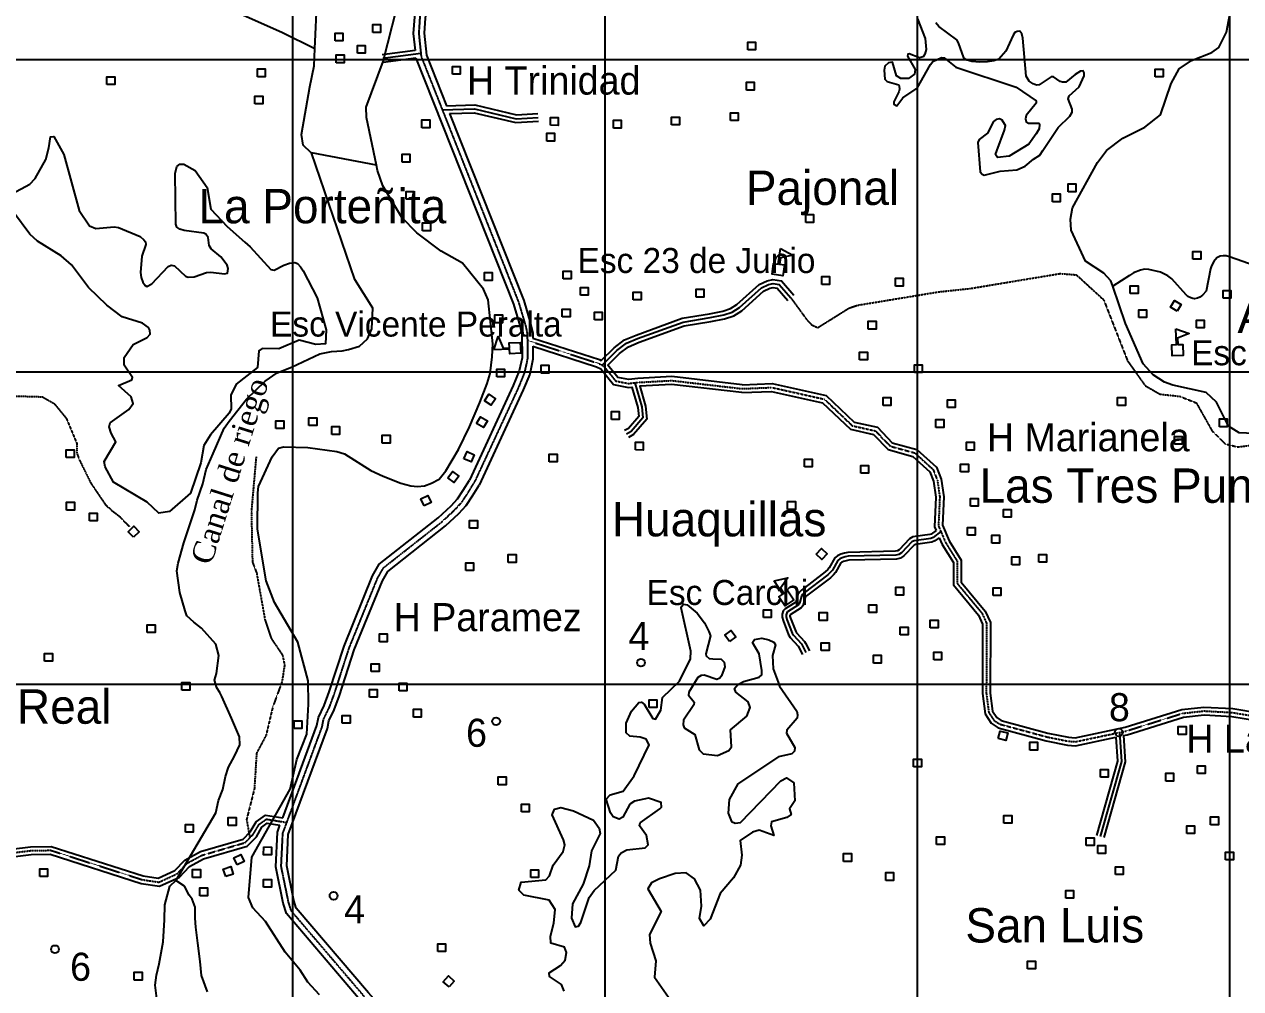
# Model space of a CAD drawing. Extents: x 638173 to 667318, y 9795622 to 9816401.
# Drawn here: x 642141 to 646034, y 9806025 to 9809113 of the extents above; entities that cross this region are included whole.
import ezdxf

# ---------------------------------------------------------------- set-up
doc = ezdxf.new("R2010")
doc.units = 0
doc.header["$MEASUREMENT"] = 0
doc.linetypes.add('DASHED', pattern=[0.75, 0.5, -0.25])
doc.linetypes.add('HIDDEN', pattern=[0.375, 0.25, -0.125])
for name, color, linetype in [('CAMINO2', 7, 'CONTINUOUS'), ('CAMINO4', 7, 'CONTINUOUS'), ('CAMINO5', 7, 'CONTINUOUS'), ('CAMINO6Y7', 7, 'CONTINUOUS'), ('CAUCECANALIZADO', 7, 'CONTINUOUS'), ('CUADRICULAUTM', 7, 'CONTINUOUS'), ('EDIFICACION', 7, 'CONTINUOUS'), ('NOMBRESPOBLADOS', 7, 'CONTINUOUS'), ('NOMBRESPROPIOS', 7, 'CONTINUOUS'), ('PANTANOINUNDACIO', 7, 'CONTINUOUS'), ('PARALELACAMINO', 7, 'CONTINUOUS'), ('PUENTE', 7, 'CONTINUOUS'), ('PUNTOALTURA', 7, 'CONTINUOUS'), ('RIOINTERMITENTE', 7, 'CONTINUOUS'), ('RIOPERENNE', 7, 'CONTINUOUS'), ('TEXTOAZUL', 7, 'CONTINUOUS')]:
    doc.layers.add(name, color=color, linetype=linetype)
doc.styles.add('cotas', font='SWITZN.TTF')
doc.styles.add('escuelas', font='SWZCONLN.TTF')
doc.styles.add('poblados', font='SWZCONDN.TTF')
doc.styles.add('rios', font='TIMESI_0.TTF')

# ---------------------------------------------------------------- blocks, each defined once
blk = doc.blocks.new('COTA')
at = {"layer": 'PUNTOALTURA', "color": 1, "linetype": 'Continuous'}
blk.add_circle((0, 0), 12.5, dxfattribs=at)
blk = doc.blocks.new('CASA')
at = {"layer": 'EDIFICACION', "color": 4, "linetype": 'Continuous'}
blk.add_lwpolyline([(-12.57, -13.81), (-12.57, 11.18), (12.43, 11.18), (12.43, -13.82), (-12.57, -13.81)], close=True, dxfattribs=at)
blk = doc.blocks.new('ESCUEL')
at = {"layer": 'EDIFICACION', "color": 6, "linetype": 'Continuous'}
blk.add_lwpolyline([(-0.55, 67.48), (41.45, 51.74), (3.45, 37.48), (3.45, 17.27), (18.98, 17.27), (18.98, -17.74), (-16.02, -17.73), (-16.02, 17.27), (-0.55, 17.27), (-0.55, 67.48)], close=True, dxfattribs=at)

msp = doc.modelspace()

# ---------------------------------------------------------------- linework, layer by layer
at = {"layer": 'CAMINO2', "color": 2, "linetype": 'DASHED'}
for p, q in [((643722.06, 9807949.12), (643580.79, 9807645.39)), ((643476.96, 9807519.3), (643478.21, 9807520.46)), ((643476.96, 9807519.3), (643478.21, 9807520.46))]:
    msp.add_line(p, q, dxfattribs=at)
for points in [[(643429.97, 9809293.4), (643406.63, 9809134.66), (643403.36, 9809083.98), (643410.01, 9809019.16)], [(643410.01, 9809019.16), (643410.98, 9809009.65), (643478.72, 9808838.73), (643722.95, 9808222.44), (643744.47, 9808149.96)], [(643744.47, 9808149.96), (643750.8, 9808121.52), (643750.95, 9808100.76), (643751.36, 9808042.47), (643741.83, 9807998.18), (643722.06, 9807949.12)], [(643478.21, 9807520.46), (643519.53, 9807558.9), (643541.13, 9807582.6), (643560.65, 9807611.87), (643580.79, 9807645.39)], [(643228.8, 9806000.05), (642995.13, 9806274.02), (642986.47, 9806302.5), (642963.04, 9806416.62), (642968.28, 9806522.31), (642981.07, 9806556.96), (643094.07, 9806863.07), (643098.66, 9806887.77), (643116.9, 9806924.6), (643133.41, 9806969.26), (643180.52, 9807115.33), (643271.37, 9807338.73), (643290.33, 9807372.45), (643476.96, 9807519.3)]]:
    msp.add_lwpolyline(points, dxfattribs=at)
at = {"layer": 'CAMINO4', "color": 2, "linetype": 'HIDDEN'}
for points in [[(643750.95, 9808100.76), (643977.28, 9808027.59), (643993.97, 9808019.77), (644033.9, 9807970.52), (644075.19, 9807962.68), (644094.83, 9807964.98), (644105.88, 9807966.28), (644213.32, 9807972.08), (644438.36, 9807946.04)], [(644438.36, 9807946.04), (644533.82, 9807949.92), (644701.92, 9807912.35), (644791.26, 9807827.38), (644864.99, 9807810.9), (644912.64, 9807761.93), (644991.43, 9807740.38), (645049.93, 9807687.13), (645063.43, 9807652.63), (645071.17, 9807599.46), (645067.05, 9807506.27), (645074.81, 9807488.2), (645089.85, 9807453.2), (645127.12, 9807393.41), (645127.33, 9807322.17), (645206.35, 9807227.07), (645220.88, 9807194.85), (645220.16, 9806970.4), (645228.1, 9806908.96), (645244.76, 9806883.99), (645263.03, 9806872.04), (645414.53, 9806830.98), (645481.73, 9806817.4), (645505.3, 9806815.53), (645646.69, 9806845.4), (645668.14, 9806849.93), (645848.63, 9806906.61), (645917.18, 9806914.16), (646007.72, 9806909.1), (646088.69, 9806895.79)], [(641680.93, 9806407.38), (642161.6, 9806467.04), (642225.26, 9806468.01), (642518.05, 9806373.92), (642571.43, 9806365.82), (642629.6, 9806392.54), (642661.88, 9806426.54), (642709.35, 9806451.99), (642847.49, 9806492.59), (642862.42, 9806507.92), (642873.4, 9806519.19), (642891.98, 9806550.76), (642915.54, 9806567.76), (642957.19, 9806560.9), (642961.52, 9806560.18), (642981.07, 9806556.96)]]:
    msp.add_lwpolyline(points, dxfattribs=at)
at = {"layer": 'CAMINO5', "color": 7, "linetype": 'Continuous'}
msp.add_line((643410.01, 9809019.16), (643288.22, 9809003.1), dxfattribs=at)
for points in [[(643478.72, 9808838.73), (643581.93, 9808842.17), (643715.45, 9808810.43), (643785.37, 9808814.68)], [(644336.61, 9808173.82), (644379.47, 9808182.1), (644406.49, 9808190.9), (644429.63, 9808205.45), (644500.03, 9808269.04), (644523.07, 9808279.45), (644537.38, 9808282.74), (644557.58, 9808279.77), (644594.48, 9808236.79)], [(643990.25, 9808021.51), (644037.43, 9808067.76), (644068.11, 9808091.33), (644103.89, 9808106.25), (644249.95, 9808159.51), (644336.61, 9808173.82)], [(644094.83, 9807964.98), (644117.05, 9807888.09), (644120.46, 9807852.31), (644083.1, 9807808.81), (644068.4, 9807800.69)], [(645074.81, 9807488.2), (645049.61, 9807469.73), (645042.51, 9807466.78), (644989.03, 9807459.23), (644981.93, 9807455.35), (644948.67, 9807420.36), (644940.26, 9807415.18), (644930.93, 9807412.9), (644778.35, 9807409.25), (644768.8, 9807407.32), (644758.73, 9807404.49), (644750.87, 9807400.71), (644745.29, 9807396.05), (644727.6, 9807365.29), (644721.46, 9807358.59), (644712.65, 9807349.78), (644636.83, 9807291.87), (644631.9, 9807287), (644628.89, 9807282.01), (644623.26, 9807262.02), (644621.49, 9807256.68), (644619.25, 9807253.54), (644584.19, 9807231.28), (644581.19, 9807227.87), (644579.23, 9807221.84), (644579.23, 9807216.07), (644581.73, 9807207.48), (644598.63, 9807162.97), (644602.48, 9807156.32), (644628.25, 9807129.18), (644630.79, 9807124.83), (644642.92, 9807100.89)], [(645646.69, 9806845.4), (645652.51, 9806752.17), (645584.61, 9806511.86)]]:
    msp.add_lwpolyline(points, dxfattribs=at)
at = {"layer": 'CAMINO6Y7', "color": 2, "linetype": 'HIDDEN'}
for points in [[(644680.65, 9808141.49), (644780.49, 9808203.94), (644807.01, 9808213.12), (645067.51, 9808256.1), (645169.41, 9808266.93), (645456.67, 9808314.71), (645508.45, 9808310.56), (645595.85, 9808230.49), (645672.48, 9808034.71), (645728.73, 9807955.83), (645775.96, 9807928.66), (645839.7, 9807921.53), (645892.51, 9807900.57), (645943.18, 9807810.36), (645984.97, 9807769.43), (646024.54, 9807759.5), (646091.61, 9807768.03)], [(644594.48, 9808236.79), (644646.35, 9808165.77), (644661.87, 9808149.99), (644680.65, 9808141.49)], [(641369.06, 9807485.66), (641395.34, 9807527.74), (641438.46, 9807566.14), (641490.81, 9807592.1), (641576.7, 9807621.83), (641589.56, 9807634.62), (641592.21, 9807671.23), (641650.97, 9807728.83), (641679.2, 9807745.73), (641726.35, 9807812.09), (641831.61, 9807866.76), (641913.43, 9807895.96), (642034.68, 9807924.69), (642198.33, 9807920.1), (642236.51, 9807898.09), (642275.27, 9807850.74), (642308.58, 9807770.91), (642308.38, 9807740.4), (642318.06, 9807715.46), (642353.86, 9807643.19), (642399.37, 9807576.01), (642417.59, 9807558.4), (642444.87, 9807537.4), (642477.68, 9807503.37)], [(642882.84, 9807728.99), (642867.35, 9807552.97), (642870.91, 9807390.71), (642884.22, 9807356.09), (642911.02, 9807206.16), (642931.25, 9807146.02), (642967.09, 9807093.07), (642973.65, 9807060.75), (642965.51, 9807007.73), (642935.98, 9806927.08), (642914.43, 9806835.97), (642884.1, 9806779.03), (642876.99, 9806664.63), (642852.16, 9806566.48), (642862.42, 9806507.92)]]:
    msp.add_lwpolyline(points, dxfattribs=at)
at = {"layer": 'CAUCECANALIZADO', "color": 132, "linetype": 'Continuous'}
msp.add_line((643267.91, 9808661.63), (643059.94, 9808700.92), dxfattribs=at)
for points in [[(643095.9, 9809306.47), (642983.88, 9809333.47), (642940.11, 9809346.88), (642908.91, 9809357.49), (642874.3, 9809373.56), (642833.72, 9809408.14), (642802.16, 9809428.99), (642765.38, 9809442.68), (642638.02, 9809485.7), (642622.06, 9809483.72), (642610.38, 9809449.31), (642568.13, 9809256.68), (642564.32, 9809228.89), (642612.72, 9809232.15), (642655.26, 9809228.58), (642680.7, 9809220.89), (642716.09, 9809206.32), (642770.54, 9809181.93), (642803.68, 9809165.43), (642840.24, 9809143.21), (642967.22, 9809086.72), (643070.8, 9809034.92)], [(643070.8, 9809034.92), (643071.59, 9809057.98), (643076.61, 9809172.93), (643095.9, 9809306.47)], [(643059.94, 9808700.92), (643059.17, 9808701.07), (643033.05, 9808725.56), (643028.16, 9808759.72), (643054.86, 9808913.01), (643068.91, 9808979.66), (643070.8, 9809034.92)], [(642626.69, 9806372.11), (642753.58, 9806587.91), (642762.49, 9806627.59), (642776.22, 9806663.08), (642784.77, 9806704.39), (642794.52, 9806733.66), (642813.36, 9806768.85), (642830.47, 9806805.86), (642829.88, 9806831.2), (642804.14, 9806891.33), (642772.49, 9806960.88), (642766.35, 9806973.39), (642756.53, 9806987.95), (642749.44, 9807012.83), (642755.55, 9807034.08), (642763.35, 9807091.97), (642753.48, 9807127.96), (642707.84, 9807178.91), (642683.7, 9807197.93), (642661.03, 9807219.02), (642655.2, 9807234.49), (642638.33, 9807293.14), (642628.75, 9807362.77), (642633.17, 9807387), (642651.23, 9807452.07), (642686, 9807557.58), (642694.02, 9807588.68), (642712.23, 9807641.74), (642722.44, 9807687.55), (642745.46, 9807738.69), (642780.73, 9807820.05), (642795.95, 9807841.7), (642852.28, 9807912.46), (642911.81, 9807969.75), (642950.1, 9807996.88), (642995.89, 9808014.75), (643086.36, 9808057.17), (643124.25, 9808065.52), (643158.05, 9808066.87), (643178.62, 9808071.14), (643213.67, 9808082.33), (643239.59, 9808106.12), (643252.81, 9808138.14), (643256.11, 9808204.25), (643198.82, 9808295.16), (643059.94, 9808700.92)], [(642463.35, 9805223.13), (642614.72, 9805370.97), (642751.63, 9805523.77), (642789.48, 9805553.88), (642757.46, 9805604.28), (642723.55, 9805668.38), (642677.69, 9805706.03), (642611.69, 9805742.78), (642584.73, 9805771.46), (642584.75, 9805824.05), (642576.25, 9805868.28), (642569.49, 9805910.67), (642565.14, 9805992.93), (642559.87, 9806036.42), (642564.16, 9806067.79), (642572.15, 9806103.92), (642584.69, 9806174.83), (642589.44, 9806245.47), (642590.79, 9806293.64), (642606.08, 9806352.79), (642626.69, 9806372.11)], [(642726.78, 9806014.69), (642708.28, 9806066.99), (642703.85, 9806111.43), (642695.59, 9806170.26), (642690.05, 9806221.54), (642687.45, 9806250.35), (642687.16, 9806286.23), (642677.64, 9806311.33), (642668.91, 9806324.24), (642653.17, 9806353.25), (642625.93, 9806370.81), (642626.69, 9806372.11)]]:
    msp.add_lwpolyline(points, dxfattribs=at)
at = {"layer": 'CUADRICULAUTM', "color": 2, "linetype": 'Continuous'}
for points in [[(643000, 9796940.15), (643000, 9797000), (643000, 9798000), (643000, 9799000), (643000, 9800000), (643000, 9801000), (643000, 9802000), (643000, 9803000), (643000, 9804000), (643000, 9805000), (643000, 9806000), (643000, 9807000), (643000, 9808000), (643000, 9809000), (643000, 9810000), (643000, 9811000), (643000, 9812000), (643000, 9813000), (643000, 9814000), (643000, 9815367.05)], [(644000, 9796939.37), (644000, 9797000), (644000, 9798000), (644000, 9799000), (644000, 9800000), (644000, 9801000), (644000, 9802000), (644000, 9803000), (644000, 9804000), (644000, 9805000), (644000, 9806000), (644000, 9807000), (644000, 9808000), (644000, 9809000), (644000, 9810000), (644000, 9811000), (644000, 9812000), (644000, 9813000), (644000, 9814000), (644000, 9815366.34)], [(645000, 9796938.6), (645000, 9797000), (645000, 9798000), (645000, 9799000), (645000, 9800000), (645000, 9801000), (645000, 9802000), (645000, 9803000), (645000, 9804000), (645000, 9805000), (645000, 9806000), (645000, 9807000), (645000, 9808000), (645000, 9809000), (645000, 9810000), (645000, 9811000), (645000, 9812000), (645000, 9813000), (645000, 9814000), (645000, 9815365.63)], [(646000, 9796937.82), (646000, 9797000), (646000, 9798000), (646000, 9799000), (646000, 9800000), (646000, 9801000), (646000, 9802000), (646000, 9803000), (646000, 9804000), (646000, 9805000), (646000, 9806000), (646000, 9807000), (646000, 9808000), (646000, 9809000), (646000, 9810000), (646000, 9811000), (646000, 9812000), (646000, 9813000), (646000, 9814000), (646000, 9815364.93)], [(638799.05, 9809000), (639000, 9809000), (640000, 9809000), (641000, 9809000), (642000, 9809000), (643000, 9809000), (644000, 9809000), (645000, 9809000), (646000, 9809000), (647000, 9809000), (648000, 9809000), (649000, 9809000), (650000, 9809000), (651000, 9809000), (652000, 9809000), (653000, 9809000), (654000, 9809000), (655000, 9809000), (656000, 9809000)], [(638798.38, 9808000), (639000, 9808000), (640000, 9808000), (641000, 9808000), (642000, 9808000), (643000, 9808000), (644000, 9808000), (645000, 9808000), (646000, 9808000), (647000, 9808000), (648000, 9808000), (649000, 9808000), (650000, 9808000), (651000, 9808000), (652000, 9808000), (653000, 9808000), (654000, 9808000), (655000, 9808000), (656000, 9808000)], [(638798.38, 9807000), (639000, 9807000), (640000, 9807000), (641000, 9807000), (642000, 9807000), (643000, 9807000), (644000, 9807000), (645000, 9807000), (646000, 9807000), (647000, 9807000), (648000, 9807000), (649000, 9807000), (650000, 9807000), (651000, 9807000), (652000, 9807000), (653000, 9807000), (654000, 9807000), (655000, 9807000), (656000, 9807000)]]:
    msp.add_lwpolyline(points, dxfattribs=at)
at = {"layer": 'PANTANOINUNDACIO', "color": 2, "linetype": 'Continuous'}
for points in [[(644999.4, 9809130.03), (645024.1, 9809067.37), (645027.56, 9809031.66), (645022.96, 9809016.76), (645017.98, 9809008.08), (645006.61, 9809005.02), (644973.59, 9809018.37), (644969.35, 9809017.66), (644967.54, 9809011.09), (644991.99, 9808968.23), (644990.4, 9808952.97), (644971.56, 9808938.95), (644946.54, 9808939.73), (644932.28, 9808947.5), (644919.9, 9808991.31), (644906.72, 9808989.84), (644894.88, 9808978.97), (644892.76, 9808966.41), (644895.78, 9808936.83), (644903.03, 9808929.94), (644940.61, 9808918.88), (644941.68, 9808914.61), (644942.82, 9808904.88), (644939.63, 9808896.81), (644923.91, 9808864.38), (644924.18, 9808856.84), (644933.25, 9808851.98), (644952.75, 9808877.1), (644999.33, 9808908.08), (645041.53, 9808984.26), (645048.93, 9808994.07), (645076.93, 9809006.6), (645085.26, 9809004.88), (645122.42, 9808975.58), (645315.29, 9808911.1), (645379.79, 9808868.02), (645380.21, 9808859.91), (645347.61, 9808820.7), (645345.47, 9808810.52), (645348.1, 9808800.2), (645354.81, 9808795.86), (645387.89, 9808795.78), (645390.42, 9808791.64), (645389.37, 9808778.09), (645380.23, 9808762.42), (645356.26, 9808729.48), (645293.42, 9808690.13), (645255.59, 9808686.42), (645250.1, 9808695.53), (645253.66, 9808708.1), (645278.72, 9808774.07), (645281.78, 9808789.15), (645273.81, 9808799.96)], [(645273.81, 9808799.96), (645271.47, 9808805.36), (645262.05, 9808810.02), (645251.57, 9808807.58), (645243.65, 9808801.71), (645223.88, 9808764.49), (645197.43, 9808744.4), (645193.11, 9808734.1), (645200.89, 9808640.86), (645206.62, 9808632.87), (645212.92, 9808629.84), (645264.18, 9808642.85), (645317.8, 9808647.26), (645344.42, 9808658.67), (645371.17, 9808681.01), (645391.58, 9808694.06), (645401.59, 9808708.32), (645450.28, 9808782.73), (645487.37, 9808818.63), (645495.24, 9808831.02), (645495.48, 9808841.48), (645482.19, 9808874.04), (645485.16, 9808883.5), (645517.06, 9808912.39), (645533.06, 9808947.63), (645533.06, 9808957.41), (645530.55, 9808963.43), (645521.27, 9808962.37), (645504.99, 9808951.71), (645474.76, 9808927.96), (645464.53, 9808926.99), (645456.14, 9808929.57), (645435.05, 9808944.68), (645428.02, 9808944.8), (645389.02, 9808918.72), (645381.26, 9808917.41), (645370.2, 9808921.97), (645357.68, 9808930.68), (645347.96, 9808947.2), (645336.71, 9809068.77), (645334.1, 9809081.79), (645327.33, 9809090.56), (645318.64, 9809090.07), (645311.26, 9809086.21), (645305.77, 9809077.65), (645282.75, 9809026.8), (645259.81, 9809001.15), (645244.2, 9808995.54), (645224.31, 9808992.6), (645198.94, 9808991.49), (645174.2, 9808993.33), (645159.08, 9808997.62), (645148.76, 9809004.99), (645131.46, 9809053.7), (645125.57, 9809063.36), (645068.65, 9809105.86), (645058.51, 9809117.91)], [(643865.58, 9806464.19), (643870.86, 9806485.01), (643867.07, 9806501.16), (643830.03, 9806581.59), (643838.09, 9806599.83), (643858.36, 9806604.7), (643898.25, 9806594.61), (643962.71, 9806564.24), (643980.69, 9806538.96), (643983.57, 9806522), (643955.81, 9806465.75), (643949.01, 9806417.9), (643929.21, 9806359.81), (643895.9, 9806296.26), (643892.41, 9806251.07), (643904.47, 9806222.79), (643914.27, 9806225.32), (643922.37, 9806237.22), (643948.81, 9806316.55), (643965.16, 9806339.14), (644034.19, 9806404.51), (644043.19, 9806448.76), (644051.06, 9806459.67), (644069.01, 9806468.98), (644127.8, 9806475.95), (644138.15, 9806485.67), (644132.73, 9806515.42), (644110.07, 9806546.39), (644112.42, 9806556.31), (644175.09, 9806600.71), (644180.3, 9806605.91), (644178.83, 9806620.68), (644138.87, 9806634.84), (644093.98, 9806625.17), (644079.04, 9806615.51), (644056.85, 9806573.69), (644044.58, 9806567.24), (644025.9, 9806575.38), (644017.39, 9806588.15), (644003.73, 9806631.24), (644016.43, 9806645.66), (644057.88, 9806657.71), (644092.99, 9806706.41), (644141.32, 9806805.56), (644131.72, 9806824.1), (644111.97, 9806829.71), (644079.19, 9806833.62), (644067.18, 9806844.52), (644066.81, 9806874.5), (644084.56, 9806913.26), (644107.49, 9806941.17), (644116.4, 9806942.44), (644124.73, 9806936.26), (644152.43, 9806890.26), (644161.08, 9806888.23), (644178.55, 9806916.47), (644183.51, 9806957.15), (644238.55, 9807009.27), (644272.85, 9807080.96), (644274.8, 9807106.07), (644243.01, 9807244.35), (644245.55, 9807249.84), (644250.94, 9807255.58), (644262.5, 9807253.53), (644294.92, 9807226.99), (644317.76, 9807196.03), (644331.76, 9807168.01), (644336.86, 9807154.87), (644322.18, 9807097.25), (644323.78, 9807090.68), (644332.5, 9807082.5), (644345.06, 9807080.58), (644371.16, 9807079.9), (644380.88, 9807070.35), (644383.43, 9807055.79), (644372.57, 9807026.96), (644367.13, 9807019.11), (644357.72, 9807015.11), (644317.03, 9807028.69), (644307.51, 9807027.67), (644296.9, 9807021.65), (644268.39, 9806974.14), (644267.19, 9806964.59), (644285.34, 9806942.44), (644283.6, 9806934.03), (644250.62, 9806885.06), (644249.97, 9806870.2), (644253.44, 9806860.56), (644286.69, 9806838.63), (644301.35, 9806789.46), (644313.66, 9806776.45), (644359.7, 9806771.58), (644396.42, 9806787.09), (644404.17, 9806798.78), (644401.7, 9806853.77), (644453.31, 9806896.96), (644463.84, 9806925.05), (644457.31, 9806943.36), (644418.74, 9806974.06), (644413.81, 9806985.83), (644423.87, 9806997.73)], [(644423.87, 9806997.73), (644442.38, 9807008.18), (644493.14, 9807022.79), (644501.9, 9807029.88), (644501.98, 9807044.17), (644492.79, 9807097.47), (644472.12, 9807133.48), (644477.91, 9807143.05), (644501.2, 9807146.82), (644523.92, 9807142.27), (644540.3, 9807134.84), (644545.57, 9807125.46), (644536.17, 9807091.97), (644538.4, 9807049.15), (644554.1, 9807005.77)], [(644554.1, 9807005.77), (644558.46, 9806993.72), (644613.68, 9806913.28), (644615.46, 9806901.16), (644614.48, 9806890.89), (644582.01, 9806852.89), (644580.15, 9806842.95), (644607.7, 9806797.23), (644605.86, 9806785.61), (644597.25, 9806776.96), (644555.03, 9806767.45), (644424.25, 9806681), (644396.97, 9806630.71), (644393.88, 9806586.65), (644404.42, 9806560.61), (644416.43, 9806554.39), (644433.29, 9806557.29), (644562.7, 9806690.25), (644580.17, 9806700.21), (644604.35, 9806683.9), (644607.47, 9806626.02), (644589.72, 9806600.5), (644595.02, 9806582.28), (644581.12, 9806572.76), (644532.07, 9806558.61), (644530.32, 9806546.19), (644540.13, 9806515.59), (644492.9, 9806532.23), (644471.62, 9806525.79), (644432.17, 9806499.31), (644437.69, 9806452.18), (644432.92, 9806420.12), (644411.22, 9806379.81), (644368.66, 9806329.77), (644336.71, 9806247.06), (644316.33, 9806225.83), (644302.42, 9806249.99), (644308.17, 9806288.54), (644304.93, 9806340.49), (644285.86, 9806376.66), (644258.87, 9806395.95), (644224.09, 9806393.9), (644174.18, 9806376.37), (644148.91, 9806363.4), (644137.15, 9806344.69), (644179, 9806272.28), (644142.08, 9806197.9), (644144.48, 9806170.18), (644162.79, 9806113.93), (644157.83, 9806061.76), (644210.02, 9805987.38)], [(643868.91, 9806016.73), (643860.59, 9806038.24), (643821.98, 9806064.36), (643820.78, 9806075.18), (643857.21, 9806099.15), (643871.93, 9806116.48), (643876.79, 9806140.87), (643869.56, 9806157.28), (643826.64, 9806170.84), (643825.13, 9806193.23), (643835.27, 9806234.77), (643840.2, 9806278.68), (643820.62, 9806307.91), (643739.45, 9806324.26), (643723.22, 9806340.41), (643730.67, 9806365.86), (643809.83, 9806372.84), (643821.43, 9806386.62), (643834.1, 9806420.38), (643865.58, 9806464.19)]]:
    msp.add_lwpolyline(points, dxfattribs=at)
at = {"layer": 'PARALELACAMINO', "color": 7, "linetype": 'Continuous'}
for p, q in [((643391.37, 9809029.31), (643286.59, 9809015.49)), ((643394.21, 9809004.47), (643289.85, 9808990.71)), ((643428.13, 9809014), (643492.41, 9808851.69)), ((643706.03, 9807956.15), (643565.31, 9807653.6)), ((643738.09, 9807942.08), (643596.29, 9807637.21)), ((643464.97, 9807532.13), (643465.56, 9807532.59)), ((643464.97, 9807532.13), (643465.56, 9807532.59)), ((643488.88, 9807506.42), (643489.07, 9807506.67)), ((643488.88, 9807506.42), (643489.07, 9807506.67))]:
    msp.add_line(p, q, dxfattribs=at)
for points in [[(643412.82, 9809297), (643389.21, 9809136.5), (643385.8, 9809083.65), (643391.37, 9809029.31)], [(643446.97, 9809288.74), (643424.05, 9809132.82), (643420.92, 9809084.31), (643428.13, 9809014)], [(643394.21, 9809004.47), (643706.39, 9808216.71), (643727.56, 9808145.44)], [(643492.41, 9808851.69), (643583.19, 9808854.72), (643716.54, 9808823.02), (643784.61, 9808827.16)], [(643502.19, 9808827.01), (643580.67, 9808829.62), (643714.36, 9808797.84), (643786.13, 9808802.2)], [(643502.19, 9808827.01), (643739.51, 9808228.17), (643761.39, 9808154.49)], [(644334.44, 9808186.13), (644376.34, 9808194.23), (644401.15, 9808202.31), (644422.06, 9808215.45), (644493.1, 9808279.63), (644519.06, 9808291.35), (644536.87, 9808295.45), (644564.02, 9808291.46), (644603.96, 9808244.93)], [(644338.78, 9808161.51), (644382.6, 9808169.97), (644411.83, 9808179.49), (644437.2, 9808195.45), (644506.96, 9808258.45), (644527.08, 9808267.55), (644537.89, 9808270.03), (644551.14, 9808268.08), (644585, 9808228.65)], [(643768.4, 9808108.25), (643981.87, 9808039.24), (643987.7, 9808036.51), (644029.22, 9808077.21), (644061.79, 9808102.24), (644099.34, 9808117.9), (644246.76, 9808171.65), (644334.44, 9808186.13)], [(643727.56, 9808145.44), (643733.31, 9808119.54), (643733.85, 9808044.27), (643725.04, 9808003.33), (643706.03, 9807956.15)], [(643761.39, 9808154.49), (643768.29, 9808123.5), (643768.4, 9808108.25)], [(644438.82, 9807958.57), (644213.7, 9807984.62), (644104.81, 9807978.74), (644075.64, 9807975.32), (644040.73, 9807981.95), (644008.41, 9808021.8), (644045.64, 9808058.31), (644074.43, 9808080.42), (644108.44, 9808094.6), (644253.14, 9808147.37), (644338.78, 9808161.51)], [(643768.58, 9808081.93), (643768.87, 9808040.67), (643758.62, 9807993.03), (643738.09, 9807942.08)], [(643768.58, 9808081.93), (643972.69, 9808015.94), (643986.07, 9808009.67), (644027.07, 9807959.09), (644074.74, 9807950.04), (644085.77, 9807951.33), (644104.72, 9807885.74), (644107.51, 9807856.42), (644075.08, 9807818.66), (644062.36, 9807811.63)], [(644437.87, 9807933.51), (644212.94, 9807959.54), (644111.01, 9807954.04), (644129.38, 9807890.44), (644133.41, 9807848.2), (644091.12, 9807798.96), (644074.44, 9807789.75)], [(644438.82, 9807958.57), (644534.95, 9807962.48), (644708.03, 9807923.79), (644797.37, 9807838.82), (644871.35, 9807822.29), (644919.22, 9807773.09), (644997.62, 9807751.65), (645060.51, 9807694.41), (645075.59, 9807655.85), (645083.71, 9807600.09), (645079.66, 9807508.58), (645100.96, 9807459.01), (645139.61, 9807397), (645139.82, 9807326.7), (645217.05, 9807233.75), (645233.39, 9807197.52), (645232.66, 9806971.18), (645240.12, 9806913.46), (645253.74, 9806893.05), (645268.21, 9806883.59), (645417.41, 9806843.15), (645483.47, 9806829.8), (645504.49, 9806828.13), (645664.97, 9806862.04), (645846.05, 9806918.9), (645916.84, 9806926.7), (646009.09, 9806921.54), (646091.81, 9806907.94)], [(644437.87, 9807933.51), (644532.69, 9807937.36), (644695.81, 9807900.91), (644785.15, 9807815.94), (644858.63, 9807799.51), (644906.06, 9807750.77), (644985.24, 9807729.11), (645039.35, 9807679.85), (645051.27, 9807649.41), (645058.63, 9807598.83), (645054.44, 9807503.96), (645059.41, 9807492.41)], [(643465.56, 9807532.59), (643507.08, 9807571.22), (643527.3, 9807593.41), (643545.86, 9807621.24), (643565.31, 9807653.6)], [(643489.07, 9807506.67), (643531.98, 9807546.58), (643554.96, 9807571.79), (643575.44, 9807602.5), (643596.29, 9807637.21)], [(642967.9, 9806571.8), (643077.14, 9806867.73), (643081.9, 9806893.36), (643100.81, 9806931.54), (643116.87, 9806974.98), (643164.06, 9807121.32), (643255.58, 9807346.34), (643276.78, 9807384.05), (643464.97, 9807532.13)], [(643348.99, 9805891.87), (643241.98, 9806011.56), (643010.81, 9806282.6), (643003.45, 9806306.81), (642980.63, 9806417.97), (642985.63, 9806518.77), (643111, 9806858.41), (643115.42, 9806882.18), (643132.99, 9806917.66), (643149.95, 9806963.54), (643196.98, 9807109.34), (643287.16, 9807331.12), (643303.88, 9807360.85), (643488.88, 9807506.42)], [(645059.41, 9807492.41), (645043.43, 9807480.7), (645039.19, 9807478.93), (644985.03, 9807471.29), (644974.22, 9807465.38), (644940.73, 9807430.15), (644935.38, 9807426.86), (644929.28, 9807425.36), (644776.95, 9807421.72), (644765.87, 9807419.48), (644754.3, 9807416.23), (644744.05, 9807411.3), (644735.57, 9807404.21), (644717.45, 9807372.72), (644712.43, 9807367.24), (644704.4, 9807359.21), (644628.61, 9807301.32), (644622, 9807294.79), (644617.32, 9807287.02), (644610.31, 9807262.67), (644575.98, 9807240.88), (644570.1, 9807234.19), (644566.73, 9807223.82), (644566.73, 9807214.29), (644569.87, 9807203.51), (644587.3, 9807157.58), (644592.4, 9807148.78), (644618.19, 9807121.62), (644631.77, 9807095.24)], [(645069.53, 9807468.83), (645055.79, 9807458.76), (645045.83, 9807454.63), (644993.03, 9807447.17), (644989.64, 9807445.32), (644956.61, 9807410.57), (644945.14, 9807403.5), (644932.58, 9807400.44), (644779.75, 9807396.78), (644771.73, 9807395.16), (644763.16, 9807392.75), (644757.69, 9807390.12), (644755.01, 9807387.89), (644737.75, 9807357.86), (644730.49, 9807349.94), (644720.9, 9807340.35), (644645.05, 9807282.42), (644641.8, 9807279.21), (644640.46, 9807277), (644635.21, 9807258.36), (644632.76, 9807250.96), (644628.01, 9807244.29), (644592.28, 9807221.55), (644591.73, 9807219.86), (644591.73, 9807217.85), (644593.59, 9807211.45), (644609.96, 9807168.36), (644612.56, 9807163.86), (644638.31, 9807136.74), (644641.77, 9807130.81), (644654.07, 9807106.54)], [(645069.53, 9807468.83), (645078.74, 9807447.39), (645114.63, 9807389.82), (645114.84, 9807317.64), (645195.65, 9807220.39), (645208.37, 9807192.18), (645207.66, 9806969.62), (645216.08, 9806904.46), (645235.78, 9806874.93), (645257.85, 9806860.49), (645411.65, 9806818.81), (645479.99, 9806805), (645506.11, 9806802.93), (645635.11, 9806830.17)], [(645659.84, 9806835.4), (645671.31, 9806837.82), (645851.21, 9806894.32), (645917.52, 9806901.62), (646006.35, 9806896.66), (646085.57, 9806883.64)], [(645635.11, 9806830.17), (645639.9, 9806753.52), (645572.58, 9806515.26)], [(645659.84, 9806835.4), (645665.12, 9806750.82), (645596.64, 9806508.46)], [(641706.71, 9806423.17), (642160.73, 9806479.53), (642227.13, 9806480.54), (642520.92, 9806386.13), (642569.61, 9806378.74), (642622.19, 9806402.89), (642654.2, 9806436.61), (642704.58, 9806463.62), (642840.82, 9806503.66), (642863.39, 9806526.83), (642882.53, 9806559.35), (642912.37, 9806580.95), (642967.9, 9806571.8)], [(641699.02, 9806397.03), (642162.47, 9806454.55), (642223.39, 9806455.48), (642515.18, 9806361.71), (642573.25, 9806352.9), (642637.01, 9806382.19), (642669.56, 9806416.47), (642714.12, 9806440.36), (642854.16, 9806481.52), (642883.41, 9806511.55), (642901.43, 9806542.17), (642918.59, 9806554.59), (642959.08, 9806547.92)], [(646595.82, 9802854.3), (646446.14, 9802942.11), (645329.85, 9803465.52), (645147.07, 9803541.2), (644970.94, 9803630.94), (644890.3, 9803694.62), (644522.14, 9804024.94), (644460.45, 9804084.64), (644425.87, 9804131.36), (644398.84, 9804173.69), (644110.82, 9804946.19), (644072.67, 9805031.02), (644042.96, 9805079.13), (643994.59, 9805137.93), (643780.96, 9805366.68), (643492.91, 9805678.38), (643215.62, 9805988.54), (642979.45, 9806265.44), (642969.49, 9806298.19), (642945.45, 9806415.27), (642950.93, 9806525.85), (642959.08, 9806547.92)]]:
    msp.add_lwpolyline(points, dxfattribs=at)
at = {"layer": 'PUENTE', "color": 6, "linetype": 'Continuous'}
msp.add_lwpolyline([(642915.54, 9806567.76), (642957.19, 9806560.9), (642961.52, 9806560.18)], dxfattribs=at)
at = {"layer": 'RIOINTERMITENTE', "color": 132, "linetype": 'Continuous'}
for points in [[(643349.65, 9808493.99), (643288.81, 9808595.74), (643271.51, 9808644.32), (643267.91, 9808661.63), (643236.22, 9808814.15), (643235.42, 9808847.02), (643289.23, 9808993.18), (643347.96, 9809225.77)], [(642100.99, 9808569.53), (642158.2, 9808601.04), (642175.73, 9808618.56), (642209.4, 9808679.74), (642219.57, 9808717.32), (642224.93, 9808752.07), (642234.71, 9808753.42), (642267.36, 9808696.34), (642316.37, 9808516.9), (642348.86, 9808466.97), (642370.1, 9808458.9), (642428, 9808463.91), (642442.57, 9808461.73), (642512, 9808432.95), (642523.06, 9808422.63), (642528.92, 9808415.98), (642529.69, 9808407.89), (642516.77, 9808369.89), (642512.74, 9808318.54), (642514.21, 9808301.74), (642520.11, 9808287), (642527.2, 9808276.27), (642533.06, 9808273.5), (642548.39, 9808281.67), (642601.17, 9808337.12), (642610.57, 9808341.48), (642621, 9808339.32), (642657.17, 9808306.16), (642665.06, 9808303.55), (642684.43, 9808304.69), (642723.49, 9808317.96), (642737.56, 9808318.73), (642781.7, 9808314.27), (642790.88, 9808315.77), (642793.49, 9808331.23), (642789.59, 9808341.34), (642769.47, 9808368.31), (642738.85, 9808393.52), (642732.33, 9808404.94), (642729.16, 9808430.15)], [(642729.16, 9808430.15), (642722.01, 9808441.06), (642715.44, 9808444.5), (642651.87, 9808452.45), (642638.01, 9808457.28), (642629.17, 9808463.17), (642625.65, 9808472.5), (642624.09, 9808634.77), (642629.3, 9808657.86), (642638.99, 9808665.31), (642651.2, 9808665.44), (642687.61, 9808644.29), (642725.54, 9808590.14), (642738.2, 9808520.96), (642789.52, 9808465.01), (642846.64, 9808415.37)], [(642846.64, 9808415.37), (642863.87, 9808400.4), (642930.17, 9808327.93), (642940.48, 9808325.2), (642971.47, 9808341.87), (642989.5, 9808347.44), (643006.43, 9808349.97), (643015.29, 9808346.71), (643024.87, 9808336.39), (643033.76, 9808323.23), (643078.1, 9808237.42), (643106.71, 9808134.52), (643104.8, 9808089.77), (643073.88, 9808087.06), (643021.03, 9808100.88), (642955.16, 9808073.19), (642901.96, 9808074.52), (642891.69, 9808067.51), (642887.12, 9808014.23), (642819.05, 9807960.3), (642802.17, 9807925.71), (642802.89, 9807881.87), (642796.31, 9807867.44), (642736.26, 9807798.19), (642715.32, 9807763.56), (642705.5, 9807708.48), (642673.08, 9807611.99), (642605.85, 9807553.01), (642571.45, 9807547.65), (642534.13, 9807583.11), (642425.97, 9807646.68), (642398.99, 9807695.49), (642395.9, 9807712.62), (642434.01, 9807775.39), (642418.26, 9807803.87), (642412.23, 9807823.53), (642415.3, 9807836.3), (642475.24, 9807878.89), (642488.84, 9807898.1), (642483.03, 9807919.58), (642442.33, 9807955.78), (642484.73, 9807974.23), (642487.05, 9807981.63), (642459.93, 9808021.84), (642460.76, 9808045.51), (642489.36, 9808087.44), (642534.11, 9808110.09), (642543.05, 9808120.31), (642542.95, 9808133.67), (642538.63, 9808142.35), (642518.56, 9808155.89), (642453.86, 9808175.73), (642404.59, 9808212.98), (642345.81, 9808270.15), (642292.16, 9808342.59), (642259.06, 9808371.93), (642183.27, 9808418.53), (642158.56, 9808440.49), (642105.85, 9808511.28)], [(643085.9, 9806005.26), (643048.22, 9806045.27), (643023.84, 9806084.59), (642975.93, 9806141.45), (642912.95, 9806239.8), (642871.97, 9806283.31), (642857.97, 9806316.82), (642868.92, 9806446.37), (642992.04, 9806663.35), (643012.91, 9806759.02), (643045.03, 9806839.28), (643050.67, 9806936.36), (643049.52, 9807011.06), (643016.46, 9807134.38), (642941.79, 9807261.46), (642915.01, 9807331.04), (642887.19, 9807496.58), (642888.33, 9807612.12), (642890.22, 9807633.33), (642934.1, 9807727.71), (642954.85, 9807755.7), (642969.91, 9807760.3), (643047.93, 9807758.11), (643140.57, 9807744.8), (643165.23, 9807737.83), (643249.88, 9807683.56), (643289.53, 9807665.47), (643346.32, 9807643.36), (643377.75, 9807635.26), (643398.87, 9807632.88), (643421.33, 9807635.32), (643443.84, 9807643.36), (643469.2, 9807655.77), (643489.91, 9807682.55), (643530.82, 9807751.46), (643566, 9807824.26), (643598.69, 9807901.59), (643622.79, 9807962.96), (643632.07, 9807994.19), (643638.86, 9808048.38), (643640.92, 9808089.12), (643625.14, 9808230.56), (643610.36, 9808265.08), (643543.63, 9808347.54), (643474.65, 9808386.01), (643397.26, 9808445.5), (643349.65, 9808493.99)], [(646081.01, 9808339.77), (645998.74, 9808368.71), (645988.4, 9808371.23), (645978.81, 9808371.38), (645968.42, 9808369.95), (645957.8, 9808365.11), (645948.45, 9808353.56), (645941.54, 9808339.73), (645938.27, 9808330.11), (645924.2, 9808258.22), (645912.35, 9808245.25), (645903.9, 9808239.02), (645895.96, 9808235.52), (645886.37, 9808234.14), (645881.11, 9808234.75), (645874.45, 9808236.54), (645865.24, 9808241.41), (645859.75, 9808246.86), (645814.2, 9808297.72), (645801.51, 9808307.42), (645778.15, 9808319.32), (645740.65, 9808327.27), (645726.64, 9808328.54), (645713.36, 9808325.49), (645691.77, 9808317.12), (645678.99, 9808308.3), (645625.11, 9808273.76)]]:
    msp.add_lwpolyline(points, dxfattribs=at)
at = {"layer": 'RIOPERENNE', "color": 5, "linetype": 'Continuous'}
msp.add_lwpolyline([(646076.85, 9807802.27), (646029.4, 9807804.23), (645995.8, 9807826.01), (645957.21, 9807903.07), (645923.66, 9807933.7), (645817.52, 9807956.93), (645790.85, 9807966.48), (645754.65, 9807990.11), (645722.05, 9808025.52), (645665.4, 9808154.4), (645625.11, 9808273.76), (645619.03, 9808291.76), (645596.74, 9808315.46), (645538.07, 9808354.67), (645491.64, 9808454.03), (645489.17, 9808488.72), (645496.04, 9808524.86), (645576.5, 9808670.25), (645604.88, 9808708.93), (645657.19, 9808748.01), (645728.04, 9808782.96), (645777.63, 9808823.22), (645812.27, 9808922.81), (645837.83, 9808970.28), (645877.25, 9808997.24), (645942.18, 9809022.61), (645964.6, 9809038.28), (645988.94, 9809088.02), (646007.93, 9809189.35)], dxfattribs=at)

# ---------------------------------------------------------------- block references
at = {"layer": 'EDIFICACION', "color": 4, "linetype": 'Continuous'}
for p in [(643268.46, 9809100.59), (643148.19, 9809073.64), (643219.41, 9809033.62), (644469, 9809044.35), (643151.69, 9809003.57), (642899.74, 9808958.61), (643523.64, 9808966.6), (645773.38, 9808957.94), (642417.63, 9808933.56), (644464.77, 9808915.8), (642891.29, 9808871.46), (643426.08, 9808795.25), (643837.22, 9808803.07), (644039, 9808794.4), (644225.11, 9808804.15), (644413.4, 9808818.07), (643825.87, 9808752.7), (643362.29, 9808685.38), (643375.61, 9808566.68), (645444.23, 9808558.48), (645494.29, 9808590.24), (644654.63, 9808492.35), (643428.15, 9808465.57), (645894.25, 9808374.25), (643626.4, 9808306.56), (643878.39, 9808311.22), (644705.86, 9808293.84), (644942.05, 9808288.49), (643933.52, 9808259.19), (644102.67, 9808244.35), (644303.58, 9808253.38), (645693.44, 9808264.39), (645990.75, 9808249.28), (643659.06, 9808170.85), (643875.47, 9808189.92), (643978.1, 9808179.95), (645720.98, 9808187.3), (644854.96, 9808150.77), (645905.6, 9808154.29), (644826.96, 9808052.11), (643807.74, 9808009.99), (645002.52, 9808011.5), (643665.64, 9807997.43), (644902.53, 9807906.47), (645107.99, 9807899.14), (645653.14, 9807906.36), (644032.43, 9807861.42), (642958.71, 9807832.36), (643064.46, 9807842.03), (645071.47, 9807836), (645978.78, 9807838.08), (643137.54, 9807813.34), (643298.99, 9807785.61), (645835.19, 9807781.77), (642287.69, 9807739.4), (644109.67, 9807763.5), (645168.98, 9807763.49), (643833.63, 9807725.48), (644650.78, 9807709.41), (644830.88, 9807689.02), (645150.49, 9807693.27), (645181.85, 9807583.46), (642288.65, 9807571.23), (644596.41, 9807573.21), (645287.29, 9807548.33), (642361.85, 9807536.39), (643578.85, 9807513.19), (645172.25, 9807490.27), (645250.37, 9807465.51), (643702.6, 9807403.72), (645314.49, 9807396.05), (645400.72, 9807404.11), (643566.46, 9807377.31), (644943.19, 9807299.03), (645254.23, 9807297.24), (644856.75, 9807243.13), (644519.28, 9807227.14), (644698.04, 9807217.87), (645053.25, 9807193.74), (642546.76, 9807178.63), (644957.23, 9807171.67), (643289.89, 9807149.68), (644704.21, 9807121.47), (642217.92, 9807086.9), (644871.41, 9807081.27), (645064.34, 9807091.15), (643264.06, 9807054.12), (642657.92, 9806994.5), (643258.12, 9806971.97), (643353.07, 9806991.84), (644153.19, 9806938.55), (643170.88, 9806888.65), (643398.95, 9806908.49), (643016.67, 9806871.47), (645847.12, 9806852.72), (645371.98, 9806802.53), (645000.14, 9806748.91), (645908.47, 9806727.7), (643670.35, 9806691.65), (645597.97, 9806715.97), (645807.44, 9806703.53), (643744.57, 9806604.75), (642668.91, 9806539.71), (642805.94, 9806561.41), (645289.23, 9806568.49), (645874.23, 9806535.22), (645950.9, 9806563.8), (645073.6, 9806500.09), (645552.72, 9806496.97), (645589.41, 9806471.79), (644775.98, 9806446.25), (645998.66, 9806450.95), (642202.42, 9806397.86), (642691.7, 9806395.12), (643774.41, 9806394.33), (644910.72, 9806385.27), (645646.27, 9806403.81), (642715.11, 9806336.44), (642919, 9806363.19), (645487.39, 9806328.01), (643476.78, 9806157.28), (645364.91, 9806101.99), (642505.06, 9806066.13)]:
    msp.add_blockref('CASA', p, dxfattribs=at)
at = {"layer": 'EDIFICACION', "color": 6, "linetype": 'Continuous'}
for p, xscale, yscale, rotation in [((644552.51, 9808327.95), 0.9999975835624367, 0.9999975835624367, 351.8677091912238), ((645830.52, 9808069.74), 0.9999970127048269, 0.9999970127048269, 2.328786066559446), ((643711.05, 9808074.36), 1.000002167737154, 1.000002167737154, 93.17419146050374), ((644578.57, 9807274.32), 0.9999957173343297, 0.9999957173343297, 33.37631176014423)]:
    msp.add_blockref('ESCUEL', p, dxfattribs=dict(at, xscale=xscale, yscale=yscale, rotation=rotation))
at = {"layer": 'EDIFICACION', "color": 4, "linetype": 'Continuous'}
for p, xscale, yscale, rotation in [((645826.08, 9808212.21), 0.9999998093640661, 0.9999998093640661, 59.04617265892451), ((643632.28, 9807911.67), 1.000000268807121, 1.000000268807121, 326.1227164551961), ((643606.5, 9807839.78), 0.9999988208278576, 0.9999988208278576, 329.7337298526338), ((643565.23, 9807729.22), 1.000001363431302, 1.000001363431302, 336.0727007788428), ((643514.58, 9807664.36), 1.00000049034282, 1.00000049034282, 323.3139310298874), ((643425.89, 9807588.89), 1.000001473402146, 1.000001473402146, 24.9539195067924), ((642489.83, 9807488.71), 0.9999996298628943, 0.9999996298628943, 43.97684518117801), ((644694.15, 9807417.5), 0.9999998409361461, 0.9999998409361461, 317.5233812361351), ((644399.68, 9807155.32), 0.9999988120783061, 0.9999988120783061, 36.55981532092127), ((645273.84, 9806835.9), 1.000001165585668, 1.000001165585668, 345.3504921939654), ((642920.96, 9806465.95), 0.999999198229448, 0.999999198229448, 268.5284090126582), ((642827.45, 9806439.27), 0.9999999039176724, 0.9999999039176724, 26.59810246118103), ((642793.03, 9806401.13), 1.000000297256675, 1.000000297256675, 18.42811476909058), ((643498.46, 9806048.86), 1.000001138946761, 1.000001138946761, 48.03109190136819)]:
    msp.add_blockref('CASA', p, dxfattribs=dict(at, xscale=xscale, yscale=yscale, rotation=rotation))
at = {"layer": 'PUNTOALTURA', "color": 1, "linetype": 'Continuous'}
for p in [(644114.64, 9807068.52), (643651.02, 9806880.94), (645644.46, 9806845.31), (643130.67, 9806322.25), (642238.86, 9806151.07)]:
    msp.add_blockref('COTA', p, dxfattribs=at)

# ---------------------------------------------------------------- texts
at = {"layer": 'NOMBRESPOBLADOS', "color": 7, "linetype": 'Continuous', "style": 'poblados'}
for s, p in [('Pajonal', (644450.52, 9808534.36)), ('La Porte%%241ita', (642698.04, 9808475.51)), (' Arenillas', (645983.2, 9808124.07)), ('Las Tres Puntas', (645198.42, 9807580.63)), ('Huaquillas', (644021.65, 9807473.17)), ('Palma Real', (641659.46, 9806873.27)), ('San Luis', (645153.13, 9806172.77))]:
    msp.add_text(s, height=110, dxfattribs=at).set_placement(p)
at = {"layer": 'NOMBRESPROPIOS', "color": 6, "linetype": 'Continuous', "style": 'escuelas'}
for s, height, p in [('H Trinidad', 90, (643557.84, 9808887.68)), ('Esc 23 de Junio', 80, (643911.81, 9808316.47)), ('Esc Vicente Peralta', 80, (642927.42, 9808112.82)), ('Esc Carlos Mark', 80, (645875.83, 9808021.01)), ('H Marianela', 90, (645222.13, 9807745.3)), ('Esc Carchi', 80, (644132.78, 9807253.42)), ('H Paramez', 90, (643322.99, 9807169.5)), ('H La Uni$n', 90, (645860.57, 9806780.74))]:
    msp.add_text(s, height=height, dxfattribs=at).set_placement(p)
at = {"layer": 'PUNTOALTURA', "color": 7, "linetype": 'Continuous', "style": 'cotas'}
for s, p in [('4', (644074.84, 9807109.17)), ('8', (645612.71, 9806881.2)), ('6', (643554.71, 9806799.3)), ('4', (643164.46, 9806233.96)), ('6', (642287.17, 9806050.08))]:
    msp.add_text(s, height=90, dxfattribs=at).set_placement(p)
at = {"layer": 'TEXTOAZUL', "color": 4, "linetype": 'Continuous', "style": 'rios'}
msp.add_text('Canal de riego', height=70, rotation=72.51399, dxfattribs=at).set_placement((642738.43, 9807378))

doc.saveas('drawing.dxf')
